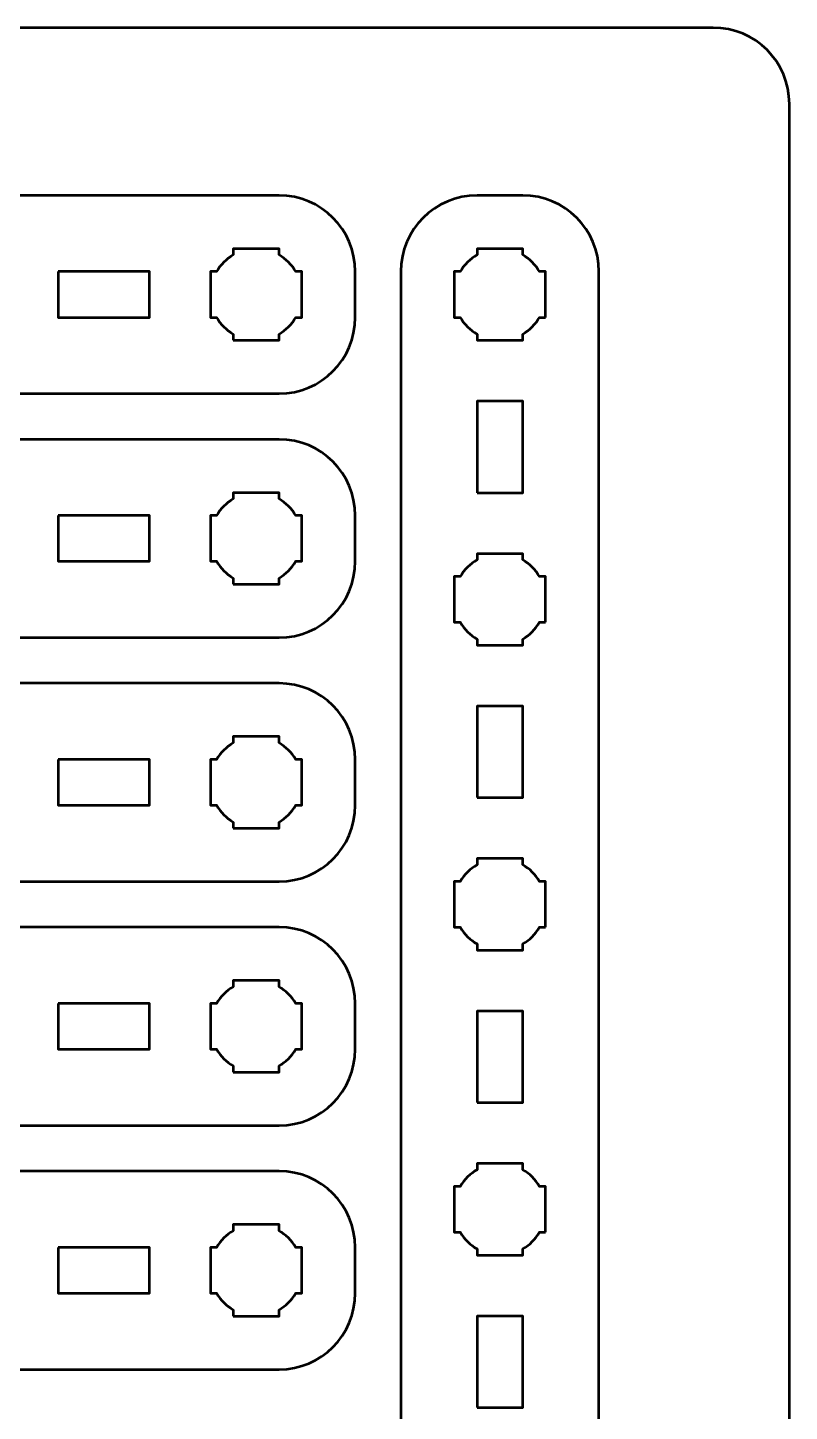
# Model space of a CAD drawing. Header units: centimetres. Extents: x -21 to 0, y -29.7 to 0.
# Drawn here: x -5 to 0, y -9.08 to 0 of the extents above; entities that cross this region are included whole.
import ezdxf

# ---------------------------------------------------------------- set-up
doc = ezdxf.new("R2010")
doc.units = ezdxf.units.CM
doc.header["$MEASUREMENT"] = 0
doc.layers.add('Layer 1', color=7, linetype='Continuous')

msp = doc.modelspace()

# ---------------------------------------------------------------- linework, layer by layer
at = {"layer": 'Layer 1', "color": 1, "lineweight": 53}
msp.add_open_spline([(-21.00003, -29.19995), (-21.00003, -29.19995), (-21.00003, -5.89992), (-21.00003, -5.89992), (-21.00003, -5.89992), (-21.00003, -5.81709), (-20.93286, -5.74992), (-20.85003, -5.74992), (-20.85003, -5.74992), (-20.7672, -5.74992), (-20.70003, -5.68275), (-20.70003, -5.59992), (-20.70003, -5.59992), (-20.70003, -5.51709), (-20.7672, -5.44992), (-20.85003, -5.44992), (-20.85003, -5.44992), (-20.93286, -5.44992), (-21.00003, -5.38275), (-21.00003, -5.29992), (-21.00003, -5.29992), (-21.00003, -5.21709), (-20.93286, -5.14992), (-20.85003, -5.14992), (-20.85003, -5.14992), (-20.7672, -5.14992), (-20.70003, -5.08275), (-20.70003, -4.99992), (-20.70003, -4.99992), (-20.70003, -4.91709), (-20.7672, -4.84992), (-20.85003, -4.84992), (-20.85003, -4.84992), (-20.93286, -4.84992), (-21.00003, -4.78275), (-21.00003, -4.69992), (-21.00003, -4.69992), (-21.00003, -4.61709), (-20.93286, -4.54992), (-20.85003, -4.54992), (-20.85003, -4.54992), (-20.7672, -4.54992), (-20.70003, -4.48275), (-20.70003, -4.39992), (-20.70003, -4.39992), (-20.70003, -4.31709), (-20.7672, -4.24992), (-20.85003, -4.24992), (-20.85003, -4.24992), (-20.93286, -4.24992), (-21.00003, -4.18275), (-21.00003, -4.09992), (-21.00003, -4.09992), (-21.00003, -4.01709), (-20.93286, -3.94992), (-20.85003, -3.94992), (-20.85003, -3.94992), (-20.7672, -3.94992), (-20.70003, -3.88275), (-20.70003, -3.79992), (-20.70003, -3.79992), (-20.70003, -3.71709), (-20.7672, -3.64992), (-20.85003, -3.64992), (-20.85003, -3.64992), (-20.93286, -3.64992), (-21.00003, -3.58275), (-21.00003, -3.49992), (-21.00003, -3.49992), (-21.00003, -3.41709), (-20.93286, -3.34992), (-20.85003, -3.34992), (-20.85003, -3.34992), (-20.7672, -3.34992), (-20.70003, -3.28275), (-20.70003, -3.19992), (-20.70003, -3.19992), (-20.70003, -3.11709), (-20.7672, -3.04992), (-20.85003, -3.04992), (-20.85003, -3.04992), (-20.93286, -3.04992), (-21.00003, -2.98275), (-21.00003, -2.89992), (-21.00003, -2.89992), (-21.00003, -2.81709), (-20.93286, -2.74992), (-20.85003, -2.74992), (-20.85003, -2.74992), (-20.7672, -2.74992), (-20.70003, -2.68275), (-20.70003, -2.59992), (-20.70003, -2.59992), (-20.70003, -2.51709), (-20.7672, -2.44992), (-20.85003, -2.44992), (-20.85003, -2.44992), (-20.93286, -2.44992), (-21.00003, -2.38275), (-21.00003, -2.29992), (-21.00003, -2.29992), (-21.00003, -2.21709), (-20.93286, -2.14992), (-20.85003, -2.14992), (-20.85003, -2.14992), (-20.7672, -2.14992), (-20.70003, -2.08275), (-20.70003, -1.99992), (-20.70003, -1.99992), (-20.70003, -1.91709), (-20.7672, -1.84992), (-20.85003, -1.84992), (-20.85003, -1.84992), (-20.93286, -1.84992), (-21.00003, -1.78275), (-21.00003, -1.69992), (-21.00003, -1.69992), (-21.00003, -1.61709), (-20.93286, -1.54992), (-20.85003, -1.54992), (-20.85003, -1.54992), (-20.7672, -1.54992), (-20.70003, -1.48275), (-20.70003, -1.39992), (-20.70003, -1.39992), (-20.70003, -1.31709), (-20.7672, -1.24992), (-20.85003, -1.24992), (-20.85003, -1.24992), (-20.93286, -1.24992), (-21.00003, -1.18275), (-21.00003, -1.09992), (-21.00003, -1.09992), (-21.00003, -1.09992), (-21.00003, -0.49992), (-21.00003, -0.49992), (-21.00003, -0.49992), (-21.00003, -0.22295), (-20.77694, 0.00004), (-20.49994, 0.00004), (-20.49994, 0.00004), (-20.49994, 0.00004), (-0.50008, 0.00004), (-0.50008, 0.00004), (-0.50008, 0.00004), (-0.22294, 0.00004), (0.00002, -0.22295), (0.00002, -0.49992), (0.00002, -0.49992), (0.00002, -0.49992), (0.00002, -29.19995), (0.00002, -29.19995), (0.00002, -29.19995), (0.00002, -29.47695), (-0.22294, -29.70004), (-0.50008, -29.70004), (-0.50008, -29.70004), (-0.50008, -29.70004), (-20.49994, -29.70004), (-20.49994, -29.70004), (-20.49994, -29.70004), (-20.77694, -29.70004), (-21.00003, -29.47695), (-21.00003, -29.19995)], degree=3, knots=[0, 0, 0, 0, 0.0243902, 0.0243902, 0.0243902, 0.0243902, 0.0487805, 0.0487805, 0.0487805, 0.0487805, 0.0731707, 0.0731707, 0.0731707, 0.0731707, 0.097561, 0.097561, 0.097561, 0.097561, 0.1219512, 0.1219512, 0.1219512, 0.1219512, 0.1463415, 0.1463415, 0.1463415, 0.1463415, 0.1707317, 0.1707317, 0.1707317, 0.1707317, 0.195122, 0.195122, 0.195122, 0.195122, 0.2195122, 0.2195122, 0.2195122, 0.2195122, 0.2439024, 0.2439024, 0.2439024, 0.2439024, 0.2682927, 0.2682927, 0.2682927, 0.2682927, 0.2926829, 0.2926829, 0.2926829, 0.2926829, 0.3170732, 0.3170732, 0.3170732, 0.3170732, 0.3414634, 0.3414634, 0.3414634, 0.3414634, 0.3658537, 0.3658537, 0.3658537, 0.3658537, 0.3902439, 0.3902439, 0.3902439, 0.3902439, 0.4146341, 0.4146341, 0.4146341, 0.4146341, 0.4390244, 0.4390244, 0.4390244, 0.4390244, 0.4634146, 0.4634146, 0.4634146, 0.4634146, 0.4878049, 0.4878049, 0.4878049, 0.4878049, 0.5121951, 0.5121951, 0.5121951, 0.5121951, 0.5365854, 0.5365854, 0.5365854, 0.5365854, 0.5609756, 0.5609756, 0.5609756, 0.5609756, 0.5853659, 0.5853659, 0.5853659, 0.5853659, 0.6097561, 0.6097561, 0.6097561, 0.6097561, 0.6341463, 0.6341463, 0.6341463, 0.6341463, 0.6585366, 0.6585366, 0.6585366, 0.6585366, 0.6829268, 0.6829268, 0.6829268, 0.6829268, 0.7073171, 0.7073171, 0.7073171, 0.7073171, 0.7317073, 0.7317073, 0.7317073, 0.7317073, 0.7560976, 0.7560976, 0.7560976, 0.7560976, 0.7804878, 0.7804878, 0.7804878, 0.7804878, 0.804878, 0.804878, 0.804878, 0.804878, 0.8292683, 0.8292683, 0.8292683, 0.8292683, 0.8536585, 0.8536585, 0.8536585, 0.8536585, 0.8780488, 0.8780488, 0.8780488, 0.8780488, 0.902439, 0.902439, 0.902439, 0.902439, 0.9268293, 0.9268293, 0.9268293, 0.9268293, 0.9512195, 0.9512195, 0.9512195, 0.9512195, 0.9756098, 0.9756098, 0.9756098, 0.9756098, 1, 1, 1, 1], dxfattribs=at)
at = {"layer": 'Layer 1', "color": 3, "lineweight": 53}
for points in [[(-19.64997, -1.09999), (-19.64997, -1.09999), (-3.35004, -1.09999), (-3.35004, -1.09999), (-3.35004, -1.09999), (-3.07304, -1.09999), (-2.84994, -1.32308), (-2.84994, -1.60008), (-2.84994, -1.60008), (-2.84994, -1.60008), (-2.84994, -1.90009), (-2.84994, -1.90009), (-2.84994, -1.90009), (-2.84994, -2.17705), (-3.07304, -2.40001), (-3.35004, -2.40001), (-3.35004, -2.40001), (-3.35004, -2.40001), (-19.64997, -2.40001), (-19.64997, -2.40001), (-19.64997, -2.40001), (-19.92697, -2.40001), (-20.15006, -2.17705), (-20.15006, -1.90009), (-20.15006, -1.90009), (-20.15006, -1.90009), (-20.15006, -1.60008), (-20.15006, -1.60008), (-20.15006, -1.60008), (-20.15006, -1.32308), (-19.92697, -1.09999), (-19.64997, -1.09999)], [(-2.55001, -17.89997), (-2.55001, -17.89997), (-2.55001, -1.60004), (-2.55001, -1.60004), (-2.55001, -1.60004), (-2.55001, -1.32304), (-2.32692, -1.09994), (-2.04992, -1.09994), (-2.04992, -1.09994), (-2.04992, -1.09994), (-1.74991, -1.09994), (-1.74991, -1.09994), (-1.74991, -1.09994), (-1.47295, -1.09994), (-1.24999, -1.32304), (-1.24999, -1.60004), (-1.24999, -1.60004), (-1.24999, -1.60004), (-1.24999, -17.89997), (-1.24999, -17.89997), (-1.24999, -17.89997), (-1.24999, -18.17697), (-1.47295, -18.40006), (-1.74991, -18.40006), (-1.74991, -18.40006), (-1.74991, -18.40006), (-2.04992, -18.40006), (-2.04992, -18.40006), (-2.04992, -18.40006), (-2.32692, -18.40006), (-2.55001, -18.17697), (-2.55001, -17.89997)], [(-19.64997, -2.69999), (-19.64997, -2.69999), (-3.35004, -2.69999), (-3.35004, -2.69999), (-3.35004, -2.69999), (-3.07304, -2.69999), (-2.84994, -2.92308), (-2.84994, -3.20008), (-2.84994, -3.20008), (-2.84994, -3.20008), (-2.84994, -3.50009), (-2.84994, -3.50009), (-2.84994, -3.50009), (-2.84994, -3.77705), (-3.07304, -4.00001), (-3.35004, -4.00001), (-3.35004, -4.00001), (-3.35004, -4.00001), (-19.64997, -4.00001), (-19.64997, -4.00001), (-19.64997, -4.00001), (-19.92697, -4.00001), (-20.15006, -3.77705), (-20.15006, -3.50009), (-20.15006, -3.50009), (-20.15006, -3.50009), (-20.15006, -3.20008), (-20.15006, -3.20008), (-20.15006, -3.20008), (-20.15006, -2.92308), (-19.92697, -2.69999), (-19.64997, -2.69999)], [(-19.64997, -4.29999), (-19.64997, -4.29999), (-3.35004, -4.29999), (-3.35004, -4.29999), (-3.35004, -4.29999), (-3.07304, -4.29999), (-2.84994, -4.52308), (-2.84994, -4.80008), (-2.84994, -4.80008), (-2.84994, -4.80008), (-2.84994, -5.10009), (-2.84994, -5.10009), (-2.84994, -5.10009), (-2.84994, -5.37705), (-3.07304, -5.60001), (-3.35004, -5.60001), (-3.35004, -5.60001), (-3.35004, -5.60001), (-19.64997, -5.60001), (-19.64997, -5.60001), (-19.64997, -5.60001), (-19.92697, -5.60001), (-20.15006, -5.37705), (-20.15006, -5.10009), (-20.15006, -5.10009), (-20.15006, -5.10009), (-20.15006, -4.80008), (-20.15006, -4.80008), (-20.15006, -4.80008), (-20.15006, -4.52308), (-19.92697, -4.29999), (-19.64997, -4.29999)], [(-19.64997, -5.89999), (-19.64997, -5.89999), (-3.35004, -5.89999), (-3.35004, -5.89999), (-3.35004, -5.89999), (-3.07304, -5.89999), (-2.84994, -6.12308), (-2.84994, -6.40008), (-2.84994, -6.40008), (-2.84994, -6.40008), (-2.84994, -6.70009), (-2.84994, -6.70009), (-2.84994, -6.70009), (-2.84994, -6.97705), (-3.07304, -7.20001), (-3.35004, -7.20001), (-3.35004, -7.20001), (-3.35004, -7.20001), (-19.64997, -7.20001), (-19.64997, -7.20001), (-19.64997, -7.20001), (-19.92697, -7.20001), (-20.15006, -6.97705), (-20.15006, -6.70009), (-20.15006, -6.70009), (-20.15006, -6.70009), (-20.15006, -6.40008), (-20.15006, -6.40008), (-20.15006, -6.40008), (-20.15006, -6.12308), (-19.92697, -5.89999), (-19.64997, -5.89999)], [(-19.64997, -7.49999), (-19.64997, -7.49999), (-3.35004, -7.49999), (-3.35004, -7.49999), (-3.35004, -7.49999), (-3.07304, -7.49999), (-2.84994, -7.72308), (-2.84994, -8.00008), (-2.84994, -8.00008), (-2.84994, -8.00008), (-2.84994, -8.30009), (-2.84994, -8.30009), (-2.84994, -8.30009), (-2.84994, -8.57705), (-3.07304, -8.80001), (-3.35004, -8.80001), (-3.35004, -8.80001), (-3.35004, -8.80001), (-19.64997, -8.80001), (-19.64997, -8.80001), (-19.64997, -8.80001), (-19.92697, -8.80001), (-20.15006, -8.57705), (-20.15006, -8.30009), (-20.15006, -8.30009), (-20.15006, -8.30009), (-20.15006, -8.00008), (-20.15006, -8.00008), (-20.15006, -8.00008), (-20.15006, -7.72308), (-19.92697, -7.49999), (-19.64997, -7.49999)]]:
    msp.add_open_spline(points, degree=3, knots=[0, 0, 0, 0, 0.125, 0.125, 0.125, 0.125, 0.25, 0.25, 0.25, 0.25, 0.375, 0.375, 0.375, 0.375, 0.5, 0.5, 0.5, 0.5, 0.625, 0.625, 0.625, 0.625, 0.75, 0.75, 0.75, 0.75, 0.875, 0.875, 0.875, 0.875, 1, 1, 1, 1], dxfattribs=at)
at = {"layer": 'Layer 1', "lineweight": 53}
for points, knots in [([(-3.64998, -2.05002), (-3.64998, -2.05002), (-3.64998, -2.00991), (-3.64998, -2.00991), (-3.64998, -2.00991), (-3.69559, -1.98359), (-3.73351, -1.94556), (-3.75997, -1.90009), (-3.75997, -1.90009), (-3.75997, -1.90009), (-3.80005, -1.90009), (-3.80005, -1.90009), (-3.80005, -1.90009), (-3.80005, -1.90009), (-3.80005, -1.75001), (-3.80005, -1.75001), (-3.80005, -1.75001), (-3.80005, -1.75001), (-3.80005, -1.60008), (-3.80005, -1.60008), (-3.80005, -1.60008), (-3.80005, -1.60008), (-3.75997, -1.60008), (-3.75997, -1.60008), (-3.75997, -1.60008), (-3.73351, -1.55447), (-3.69559, -1.51655), (-3.64998, -1.49023), (-3.64998, -1.49023), (-3.64998, -1.49023), (-3.64998, -1.45001), (-3.64998, -1.45001), (-3.64998, -1.45001), (-3.64998, -1.45001), (-3.50005, -1.45001), (-3.50005, -1.45001), (-3.50005, -1.45001), (-3.50005, -1.45001), (-3.34997, -1.45001), (-3.34997, -1.45001), (-3.34997, -1.45001), (-3.34997, -1.45001), (-3.34997, -1.49023), (-3.34997, -1.49023), (-3.34997, -1.49023), (-3.3045, -1.51655), (-3.26661, -1.55447), (-3.24015, -1.60008), (-3.24015, -1.60008), (-3.24015, -1.60008), (-3.20004, -1.60008), (-3.20004, -1.60008), (-3.20004, -1.60008), (-3.20004, -1.60008), (-3.20004, -1.75001), (-3.20004, -1.75001), (-3.20004, -1.75001), (-3.20004, -1.75001), (-3.20004, -1.90009), (-3.20004, -1.90009), (-3.20004, -1.90009), (-3.20004, -1.90009), (-3.24015, -1.90009), (-3.24015, -1.90009), (-3.24015, -1.90009), (-3.26661, -1.94556), (-3.3045, -1.98359), (-3.34997, -2.00991), (-3.34997, -2.00991), (-3.34997, -2.00991), (-3.34997, -2.05002), (-3.34997, -2.05002), (-3.34997, -2.05002), (-3.34997, -2.05002), (-3.50005, -2.05002), (-3.50005, -2.05002), (-3.50005, -2.05002), (-3.50005, -2.05002), (-3.64998, -2.05002), (-3.64998, -2.05002)], [0, 0, 0, 0, 0.05, 0.05, 0.05, 0.05, 0.1, 0.1, 0.1, 0.1, 0.15, 0.15, 0.15, 0.15, 0.2, 0.2, 0.2, 0.2, 0.25, 0.25, 0.25, 0.25, 0.3, 0.3, 0.3, 0.3, 0.35, 0.35, 0.35, 0.35, 0.4, 0.4, 0.4, 0.4, 0.45, 0.45, 0.45, 0.45, 0.5, 0.5, 0.5, 0.5, 0.55, 0.55, 0.55, 0.55, 0.6, 0.6, 0.6, 0.6, 0.65, 0.65, 0.65, 0.65, 0.7, 0.7, 0.7, 0.7, 0.75, 0.75, 0.75, 0.75, 0.8, 0.8, 0.8, 0.8, 0.85, 0.85, 0.85, 0.85, 0.9, 0.9, 0.9, 0.9, 0.95, 0.95, 0.95, 0.95, 1, 1, 1, 1]), ([(-1.59998, -1.89998), (-1.59998, -1.89998), (-1.64009, -1.89998), (-1.64009, -1.89998), (-1.64009, -1.89998), (-1.66641, -1.94559), (-1.70444, -1.98351), (-1.74991, -2.00997), (-1.74991, -2.00997), (-1.74991, -2.00997), (-1.74991, -2.05005), (-1.74991, -2.05005), (-1.74991, -2.05005), (-1.74991, -2.05005), (-1.89999, -2.05005), (-1.89999, -2.05005), (-1.89999, -2.05005), (-1.89999, -2.05005), (-2.04992, -2.05005), (-2.04992, -2.05005), (-2.04992, -2.05005), (-2.04992, -2.05005), (-2.04992, -2.00997), (-2.04992, -2.00997), (-2.04992, -2.00997), (-2.09553, -1.98351), (-2.13345, -1.94559), (-2.15977, -1.89998), (-2.15977, -1.89998), (-2.15977, -1.89998), (-2.19999, -1.89998), (-2.19999, -1.89998), (-2.19999, -1.89998), (-2.19999, -1.89998), (-2.19999, -1.75005), (-2.19999, -1.75005), (-2.19999, -1.75005), (-2.19999, -1.75005), (-2.19999, -1.59997), (-2.19999, -1.59997), (-2.19999, -1.59997), (-2.19999, -1.59997), (-2.15977, -1.59997), (-2.15977, -1.59997), (-2.15977, -1.59997), (-2.13345, -1.5545), (-2.09553, -1.51661), (-2.04992, -1.49015), (-2.04992, -1.49015), (-2.04992, -1.49015), (-2.04992, -1.45004), (-2.04992, -1.45004), (-2.04992, -1.45004), (-2.04992, -1.45004), (-1.89999, -1.45004), (-1.89999, -1.45004), (-1.89999, -1.45004), (-1.89999, -1.45004), (-1.74991, -1.45004), (-1.74991, -1.45004), (-1.74991, -1.45004), (-1.74991, -1.45004), (-1.74991, -1.49015), (-1.74991, -1.49015), (-1.74991, -1.49015), (-1.70444, -1.51661), (-1.66641, -1.5545), (-1.64009, -1.59997), (-1.64009, -1.59997), (-1.64009, -1.59997), (-1.59998, -1.59997), (-1.59998, -1.59997), (-1.59998, -1.59997), (-1.59998, -1.59997), (-1.59998, -1.75005), (-1.59998, -1.75005), (-1.59998, -1.75005), (-1.59998, -1.75005), (-1.59998, -1.89998), (-1.59998, -1.89998)], [0, 0, 0, 0, 0.05, 0.05, 0.05, 0.05, 0.1, 0.1, 0.1, 0.1, 0.15, 0.15, 0.15, 0.15, 0.2, 0.2, 0.2, 0.2, 0.25, 0.25, 0.25, 0.25, 0.3, 0.3, 0.3, 0.3, 0.35, 0.35, 0.35, 0.35, 0.4, 0.4, 0.4, 0.4, 0.45, 0.45, 0.45, 0.45, 0.5, 0.5, 0.5, 0.5, 0.55, 0.55, 0.55, 0.55, 0.6, 0.6, 0.6, 0.6, 0.65, 0.65, 0.65, 0.65, 0.7, 0.7, 0.7, 0.7, 0.75, 0.75, 0.75, 0.75, 0.8, 0.8, 0.8, 0.8, 0.85, 0.85, 0.85, 0.85, 0.9, 0.9, 0.9, 0.9, 0.95, 0.95, 0.95, 0.95, 1, 1, 1, 1]), ([(-4.79996, -1.60008), (-4.79996, -1.60008), (-4.19996, -1.60008), (-4.19996, -1.60008), (-4.19996, -1.60008), (-4.19996, -1.60008), (-4.19996, -1.90009), (-4.19996, -1.90009), (-4.19996, -1.90009), (-4.19996, -1.90009), (-4.79996, -1.90009), (-4.79996, -1.90009), (-4.79996, -1.90009), (-4.79996, -1.90009), (-4.79996, -1.60008), (-4.79996, -1.60008)], [0, 0, 0, 0, 0.25, 0.25, 0.25, 0.25, 0.5, 0.5, 0.5, 0.5, 0.75, 0.75, 0.75, 0.75, 1, 1, 1, 1]), ([(-2.04992, -3.04996), (-2.04992, -3.04996), (-2.04992, -2.44996), (-2.04992, -2.44996), (-2.04992, -2.44996), (-2.04992, -2.44996), (-1.74991, -2.44996), (-1.74991, -2.44996), (-1.74991, -2.44996), (-1.74991, -2.44996), (-1.74991, -3.04996), (-1.74991, -3.04996), (-1.74991, -3.04996), (-1.74991, -3.04996), (-2.04992, -3.04996), (-2.04992, -3.04996)], [0, 0, 0, 0, 0.25, 0.25, 0.25, 0.25, 0.5, 0.5, 0.5, 0.5, 0.75, 0.75, 0.75, 0.75, 1, 1, 1, 1]), ([(-3.64998, -3.65002), (-3.64998, -3.65002), (-3.64998, -3.60991), (-3.64998, -3.60991), (-3.64998, -3.60991), (-3.69559, -3.58359), (-3.73351, -3.54556), (-3.75997, -3.50009), (-3.75997, -3.50009), (-3.75997, -3.50009), (-3.80005, -3.50009), (-3.80005, -3.50009), (-3.80005, -3.50009), (-3.80005, -3.50009), (-3.80005, -3.35001), (-3.80005, -3.35001), (-3.80005, -3.35001), (-3.80005, -3.35001), (-3.80005, -3.20008), (-3.80005, -3.20008), (-3.80005, -3.20008), (-3.80005, -3.20008), (-3.75997, -3.20008), (-3.75997, -3.20008), (-3.75997, -3.20008), (-3.73351, -3.15447), (-3.69559, -3.11655), (-3.64998, -3.09023), (-3.64998, -3.09023), (-3.64998, -3.09023), (-3.64998, -3.05001), (-3.64998, -3.05001), (-3.64998, -3.05001), (-3.64998, -3.05001), (-3.50005, -3.05001), (-3.50005, -3.05001), (-3.50005, -3.05001), (-3.50005, -3.05001), (-3.34997, -3.05001), (-3.34997, -3.05001), (-3.34997, -3.05001), (-3.34997, -3.05001), (-3.34997, -3.09023), (-3.34997, -3.09023), (-3.34997, -3.09023), (-3.3045, -3.11655), (-3.26661, -3.15447), (-3.24015, -3.20008), (-3.24015, -3.20008), (-3.24015, -3.20008), (-3.20004, -3.20008), (-3.20004, -3.20008), (-3.20004, -3.20008), (-3.20004, -3.20008), (-3.20004, -3.35001), (-3.20004, -3.35001), (-3.20004, -3.35001), (-3.20004, -3.35001), (-3.20004, -3.50009), (-3.20004, -3.50009), (-3.20004, -3.50009), (-3.20004, -3.50009), (-3.24015, -3.50009), (-3.24015, -3.50009), (-3.24015, -3.50009), (-3.26661, -3.54556), (-3.3045, -3.58359), (-3.34997, -3.60991), (-3.34997, -3.60991), (-3.34997, -3.60991), (-3.34997, -3.65002), (-3.34997, -3.65002), (-3.34997, -3.65002), (-3.34997, -3.65002), (-3.50005, -3.65002), (-3.50005, -3.65002), (-3.50005, -3.65002), (-3.50005, -3.65002), (-3.64998, -3.65002), (-3.64998, -3.65002)], [0, 0, 0, 0, 0.05, 0.05, 0.05, 0.05, 0.1, 0.1, 0.1, 0.1, 0.15, 0.15, 0.15, 0.15, 0.2, 0.2, 0.2, 0.2, 0.25, 0.25, 0.25, 0.25, 0.3, 0.3, 0.3, 0.3, 0.35, 0.35, 0.35, 0.35, 0.4, 0.4, 0.4, 0.4, 0.45, 0.45, 0.45, 0.45, 0.5, 0.5, 0.5, 0.5, 0.55, 0.55, 0.55, 0.55, 0.6, 0.6, 0.6, 0.6, 0.65, 0.65, 0.65, 0.65, 0.7, 0.7, 0.7, 0.7, 0.75, 0.75, 0.75, 0.75, 0.8, 0.8, 0.8, 0.8, 0.85, 0.85, 0.85, 0.85, 0.9, 0.9, 0.9, 0.9, 0.95, 0.95, 0.95, 0.95, 1, 1, 1, 1]), ([(-4.79996, -3.20008), (-4.79996, -3.20008), (-4.19996, -3.20008), (-4.19996, -3.20008), (-4.19996, -3.20008), (-4.19996, -3.20008), (-4.19996, -3.50009), (-4.19996, -3.50009), (-4.19996, -3.50009), (-4.19996, -3.50009), (-4.79996, -3.50009), (-4.79996, -3.50009), (-4.79996, -3.50009), (-4.79996, -3.50009), (-4.79996, -3.20008), (-4.79996, -3.20008)], [0, 0, 0, 0, 0.25, 0.25, 0.25, 0.25, 0.5, 0.5, 0.5, 0.5, 0.75, 0.75, 0.75, 0.75, 1, 1, 1, 1]), ([(-1.59998, -3.90009), (-1.59998, -3.90009), (-1.64009, -3.90009), (-1.64009, -3.90009), (-1.64009, -3.90009), (-1.66641, -3.94556), (-1.70444, -3.98359), (-1.74991, -4.0099), (-1.74991, -4.0099), (-1.74991, -4.0099), (-1.74991, -4.05002), (-1.74991, -4.05002), (-1.74991, -4.05002), (-1.74991, -4.05002), (-1.89999, -4.05002), (-1.89999, -4.05002), (-1.89999, -4.05002), (-1.89999, -4.05002), (-2.04992, -4.05002), (-2.04992, -4.05002), (-2.04992, -4.05002), (-2.04992, -4.05002), (-2.04992, -4.0099), (-2.04992, -4.0099), (-2.04992, -4.0099), (-2.09553, -3.98359), (-2.13345, -3.94556), (-2.15977, -3.90009), (-2.15977, -3.90009), (-2.15977, -3.90009), (-2.19999, -3.90009), (-2.19999, -3.90009), (-2.19999, -3.90009), (-2.19999, -3.90009), (-2.19999, -3.75001), (-2.19999, -3.75001), (-2.19999, -3.75001), (-2.19999, -3.75001), (-2.19999, -3.60008), (-2.19999, -3.60008), (-2.19999, -3.60008), (-2.19999, -3.60008), (-2.15977, -3.60008), (-2.15977, -3.60008), (-2.15977, -3.60008), (-2.13345, -3.55447), (-2.09553, -3.51658), (-2.04992, -3.49023), (-2.04992, -3.49023), (-2.04992, -3.49023), (-2.04992, -3.45001), (-2.04992, -3.45001), (-2.04992, -3.45001), (-2.04992, -3.45001), (-1.89999, -3.45001), (-1.89999, -3.45001), (-1.89999, -3.45001), (-1.89999, -3.45001), (-1.74991, -3.45001), (-1.74991, -3.45001), (-1.74991, -3.45001), (-1.74991, -3.45001), (-1.74991, -3.49023), (-1.74991, -3.49023), (-1.74991, -3.49023), (-1.70444, -3.51658), (-1.66641, -3.55447), (-1.64009, -3.60008), (-1.64009, -3.60008), (-1.64009, -3.60008), (-1.59998, -3.60008), (-1.59998, -3.60008), (-1.59998, -3.60008), (-1.59998, -3.60008), (-1.59998, -3.75001), (-1.59998, -3.75001), (-1.59998, -3.75001), (-1.59998, -3.75001), (-1.59998, -3.90009), (-1.59998, -3.90009)], [0, 0, 0, 0, 0.05, 0.05, 0.05, 0.05, 0.1, 0.1, 0.1, 0.1, 0.15, 0.15, 0.15, 0.15, 0.2, 0.2, 0.2, 0.2, 0.25, 0.25, 0.25, 0.25, 0.3, 0.3, 0.3, 0.3, 0.35, 0.35, 0.35, 0.35, 0.4, 0.4, 0.4, 0.4, 0.45, 0.45, 0.45, 0.45, 0.5, 0.5, 0.5, 0.5, 0.55, 0.55, 0.55, 0.55, 0.6, 0.6, 0.6, 0.6, 0.65, 0.65, 0.65, 0.65, 0.7, 0.7, 0.7, 0.7, 0.75, 0.75, 0.75, 0.75, 0.8, 0.8, 0.8, 0.8, 0.85, 0.85, 0.85, 0.85, 0.9, 0.9, 0.9, 0.9, 0.95, 0.95, 0.95, 0.95, 1, 1, 1, 1]), ([(-2.04992, -5.05004), (-2.04992, -5.05004), (-2.04992, -4.45003), (-2.04992, -4.45003), (-2.04992, -4.45003), (-2.04992, -4.45003), (-1.74991, -4.45003), (-1.74991, -4.45003), (-1.74991, -4.45003), (-1.74991, -4.45003), (-1.74991, -5.05004), (-1.74991, -5.05004), (-1.74991, -5.05004), (-1.74991, -5.05004), (-2.04992, -5.05004), (-2.04992, -5.05004)], [0, 0, 0, 0, 0.25, 0.25, 0.25, 0.25, 0.5, 0.5, 0.5, 0.5, 0.75, 0.75, 0.75, 0.75, 1, 1, 1, 1]), ([(-3.64998, -5.25002), (-3.64998, -5.25002), (-3.64998, -5.20991), (-3.64998, -5.20991), (-3.64998, -5.20991), (-3.69559, -5.18359), (-3.73351, -5.14556), (-3.75997, -5.10009), (-3.75997, -5.10009), (-3.75997, -5.10009), (-3.80005, -5.10009), (-3.80005, -5.10009), (-3.80005, -5.10009), (-3.80005, -5.10009), (-3.80005, -4.95001), (-3.80005, -4.95001), (-3.80005, -4.95001), (-3.80005, -4.95001), (-3.80005, -4.80008), (-3.80005, -4.80008), (-3.80005, -4.80008), (-3.80005, -4.80008), (-3.75997, -4.80008), (-3.75997, -4.80008), (-3.75997, -4.80008), (-3.73351, -4.75447), (-3.69559, -4.71655), (-3.64998, -4.69023), (-3.64998, -4.69023), (-3.64998, -4.69023), (-3.64998, -4.65001), (-3.64998, -4.65001), (-3.64998, -4.65001), (-3.64998, -4.65001), (-3.50005, -4.65001), (-3.50005, -4.65001), (-3.50005, -4.65001), (-3.50005, -4.65001), (-3.34997, -4.65001), (-3.34997, -4.65001), (-3.34997, -4.65001), (-3.34997, -4.65001), (-3.34997, -4.69023), (-3.34997, -4.69023), (-3.34997, -4.69023), (-3.3045, -4.71655), (-3.26661, -4.75447), (-3.24015, -4.80008), (-3.24015, -4.80008), (-3.24015, -4.80008), (-3.20004, -4.80008), (-3.20004, -4.80008), (-3.20004, -4.80008), (-3.20004, -4.80008), (-3.20004, -4.95001), (-3.20004, -4.95001), (-3.20004, -4.95001), (-3.20004, -4.95001), (-3.20004, -5.10009), (-3.20004, -5.10009), (-3.20004, -5.10009), (-3.20004, -5.10009), (-3.24015, -5.10009), (-3.24015, -5.10009), (-3.24015, -5.10009), (-3.26661, -5.14556), (-3.3045, -5.18359), (-3.34997, -5.20991), (-3.34997, -5.20991), (-3.34997, -5.20991), (-3.34997, -5.25002), (-3.34997, -5.25002), (-3.34997, -5.25002), (-3.34997, -5.25002), (-3.50005, -5.25002), (-3.50005, -5.25002), (-3.50005, -5.25002), (-3.50005, -5.25002), (-3.64998, -5.25002), (-3.64998, -5.25002)], [0, 0, 0, 0, 0.05, 0.05, 0.05, 0.05, 0.1, 0.1, 0.1, 0.1, 0.15, 0.15, 0.15, 0.15, 0.2, 0.2, 0.2, 0.2, 0.25, 0.25, 0.25, 0.25, 0.3, 0.3, 0.3, 0.3, 0.35, 0.35, 0.35, 0.35, 0.4, 0.4, 0.4, 0.4, 0.45, 0.45, 0.45, 0.45, 0.5, 0.5, 0.5, 0.5, 0.55, 0.55, 0.55, 0.55, 0.6, 0.6, 0.6, 0.6, 0.65, 0.65, 0.65, 0.65, 0.7, 0.7, 0.7, 0.7, 0.75, 0.75, 0.75, 0.75, 0.8, 0.8, 0.8, 0.8, 0.85, 0.85, 0.85, 0.85, 0.9, 0.9, 0.9, 0.9, 0.95, 0.95, 0.95, 0.95, 1, 1, 1, 1]), ([(-4.79996, -4.80008), (-4.79996, -4.80008), (-4.19996, -4.80008), (-4.19996, -4.80008), (-4.19996, -4.80008), (-4.19996, -4.80008), (-4.19996, -5.10009), (-4.19996, -5.10009), (-4.19996, -5.10009), (-4.19996, -5.10009), (-4.79996, -5.10009), (-4.79996, -5.10009), (-4.79996, -5.10009), (-4.79996, -5.10009), (-4.79996, -4.80008), (-4.79996, -4.80008)], [0, 0, 0, 0, 0.25, 0.25, 0.25, 0.25, 0.5, 0.5, 0.5, 0.5, 0.75, 0.75, 0.75, 0.75, 1, 1, 1, 1]), ([(-1.59998, -5.90002), (-1.59998, -5.90002), (-1.64009, -5.90002), (-1.64009, -5.90002), (-1.64009, -5.90002), (-1.66641, -5.94563), (-1.70444, -5.98352), (-1.74991, -6.00984), (-1.74991, -6.00984), (-1.74991, -6.00984), (-1.74991, -6.05009), (-1.74991, -6.05009), (-1.74991, -6.05009), (-1.74991, -6.05009), (-1.89999, -6.05009), (-1.89999, -6.05009), (-1.89999, -6.05009), (-1.89999, -6.05009), (-2.04992, -6.05009), (-2.04992, -6.05009), (-2.04992, -6.05009), (-2.04992, -6.05009), (-2.04992, -6.00984), (-2.04992, -6.00984), (-2.04992, -6.00984), (-2.09553, -5.98352), (-2.13345, -5.94563), (-2.15977, -5.90002), (-2.15977, -5.90002), (-2.15977, -5.90002), (-2.19999, -5.90002), (-2.19999, -5.90002), (-2.19999, -5.90002), (-2.19999, -5.90002), (-2.19999, -5.75009), (-2.19999, -5.75009), (-2.19999, -5.75009), (-2.19999, -5.75009), (-2.19999, -5.60002), (-2.19999, -5.60002), (-2.19999, -5.60002), (-2.19999, -5.60002), (-2.15977, -5.60002), (-2.15977, -5.60002), (-2.15977, -5.60002), (-2.13345, -5.55454), (-2.09553, -5.51651), (-2.04992, -5.4902), (-2.04992, -5.4902), (-2.04992, -5.4902), (-2.04992, -5.45008), (-2.04992, -5.45008), (-2.04992, -5.45008), (-2.04992, -5.45008), (-1.89999, -5.45008), (-1.89999, -5.45008), (-1.89999, -5.45008), (-1.89999, -5.45008), (-1.74991, -5.45008), (-1.74991, -5.45008), (-1.74991, -5.45008), (-1.74991, -5.45008), (-1.74991, -5.4902), (-1.74991, -5.4902), (-1.74991, -5.4902), (-1.70444, -5.51651), (-1.66641, -5.55454), (-1.64009, -5.60002), (-1.64009, -5.60002), (-1.64009, -5.60002), (-1.59998, -5.60002), (-1.59998, -5.60002), (-1.59998, -5.60002), (-1.59998, -5.60002), (-1.59998, -5.75009), (-1.59998, -5.75009), (-1.59998, -5.75009), (-1.59998, -5.75009), (-1.59998, -5.90002), (-1.59998, -5.90002)], [0, 0, 0, 0, 0.05, 0.05, 0.05, 0.05, 0.1, 0.1, 0.1, 0.1, 0.15, 0.15, 0.15, 0.15, 0.2, 0.2, 0.2, 0.2, 0.25, 0.25, 0.25, 0.25, 0.3, 0.3, 0.3, 0.3, 0.35, 0.35, 0.35, 0.35, 0.4, 0.4, 0.4, 0.4, 0.45, 0.45, 0.45, 0.45, 0.5, 0.5, 0.5, 0.5, 0.55, 0.55, 0.55, 0.55, 0.6, 0.6, 0.6, 0.6, 0.65, 0.65, 0.65, 0.65, 0.7, 0.7, 0.7, 0.7, 0.75, 0.75, 0.75, 0.75, 0.8, 0.8, 0.8, 0.8, 0.85, 0.85, 0.85, 0.85, 0.9, 0.9, 0.9, 0.9, 0.95, 0.95, 0.95, 0.95, 1, 1, 1, 1]), ([(-3.64998, -6.85002), (-3.64998, -6.85002), (-3.64998, -6.80991), (-3.64998, -6.80991), (-3.64998, -6.80991), (-3.69559, -6.78359), (-3.73351, -6.74556), (-3.75997, -6.70009), (-3.75997, -6.70009), (-3.75997, -6.70009), (-3.80005, -6.70009), (-3.80005, -6.70009), (-3.80005, -6.70009), (-3.80005, -6.70009), (-3.80005, -6.55001), (-3.80005, -6.55001), (-3.80005, -6.55001), (-3.80005, -6.55001), (-3.80005, -6.40008), (-3.80005, -6.40008), (-3.80005, -6.40008), (-3.80005, -6.40008), (-3.75997, -6.40008), (-3.75997, -6.40008), (-3.75997, -6.40008), (-3.73351, -6.35447), (-3.69559, -6.31655), (-3.64998, -6.29023), (-3.64998, -6.29023), (-3.64998, -6.29023), (-3.64998, -6.25001), (-3.64998, -6.25001), (-3.64998, -6.25001), (-3.64998, -6.25001), (-3.50005, -6.25001), (-3.50005, -6.25001), (-3.50005, -6.25001), (-3.50005, -6.25001), (-3.34997, -6.25001), (-3.34997, -6.25001), (-3.34997, -6.25001), (-3.34997, -6.25001), (-3.34997, -6.29023), (-3.34997, -6.29023), (-3.34997, -6.29023), (-3.3045, -6.31655), (-3.26661, -6.35447), (-3.24015, -6.40008), (-3.24015, -6.40008), (-3.24015, -6.40008), (-3.20004, -6.40008), (-3.20004, -6.40008), (-3.20004, -6.40008), (-3.20004, -6.40008), (-3.20004, -6.55001), (-3.20004, -6.55001), (-3.20004, -6.55001), (-3.20004, -6.55001), (-3.20004, -6.70009), (-3.20004, -6.70009), (-3.20004, -6.70009), (-3.20004, -6.70009), (-3.24015, -6.70009), (-3.24015, -6.70009), (-3.24015, -6.70009), (-3.26661, -6.74556), (-3.3045, -6.78359), (-3.34997, -6.80991), (-3.34997, -6.80991), (-3.34997, -6.80991), (-3.34997, -6.85002), (-3.34997, -6.85002), (-3.34997, -6.85002), (-3.34997, -6.85002), (-3.50005, -6.85002), (-3.50005, -6.85002), (-3.50005, -6.85002), (-3.50005, -6.85002), (-3.64998, -6.85002), (-3.64998, -6.85002)], [0, 0, 0, 0, 0.05, 0.05, 0.05, 0.05, 0.1, 0.1, 0.1, 0.1, 0.15, 0.15, 0.15, 0.15, 0.2, 0.2, 0.2, 0.2, 0.25, 0.25, 0.25, 0.25, 0.3, 0.3, 0.3, 0.3, 0.35, 0.35, 0.35, 0.35, 0.4, 0.4, 0.4, 0.4, 0.45, 0.45, 0.45, 0.45, 0.5, 0.5, 0.5, 0.5, 0.55, 0.55, 0.55, 0.55, 0.6, 0.6, 0.6, 0.6, 0.65, 0.65, 0.65, 0.65, 0.7, 0.7, 0.7, 0.7, 0.75, 0.75, 0.75, 0.75, 0.8, 0.8, 0.8, 0.8, 0.85, 0.85, 0.85, 0.85, 0.9, 0.9, 0.9, 0.9, 0.95, 0.95, 0.95, 0.95, 1, 1, 1, 1]), ([(-4.79996, -6.40008), (-4.79996, -6.40008), (-4.19996, -6.40008), (-4.19996, -6.40008), (-4.19996, -6.40008), (-4.19996, -6.40008), (-4.19996, -6.70009), (-4.19996, -6.70009), (-4.19996, -6.70009), (-4.19996, -6.70009), (-4.79996, -6.70009), (-4.79996, -6.70009), (-4.79996, -6.70009), (-4.79996, -6.70009), (-4.79996, -6.40008), (-4.79996, -6.40008)], [0, 0, 0, 0, 0.25, 0.25, 0.25, 0.25, 0.5, 0.5, 0.5, 0.5, 0.75, 0.75, 0.75, 0.75, 1, 1, 1, 1]), ([(-2.04992, -7.05), (-2.04992, -7.05), (-2.04992, -6.45), (-2.04992, -6.45), (-2.04992, -6.45), (-2.04992, -6.45), (-1.74991, -6.45), (-1.74991, -6.45), (-1.74991, -6.45), (-1.74991, -6.45), (-1.74991, -7.05), (-1.74991, -7.05), (-1.74991, -7.05), (-1.74991, -7.05), (-2.04992, -7.05), (-2.04992, -7.05)], [0, 0, 0, 0, 0.25, 0.25, 0.25, 0.25, 0.5, 0.5, 0.5, 0.5, 0.75, 0.75, 0.75, 0.75, 1, 1, 1, 1]), ([(-1.59998, -7.90009), (-1.59998, -7.90009), (-1.64009, -7.90009), (-1.64009, -7.90009), (-1.64009, -7.90009), (-1.66641, -7.94556), (-1.70444, -7.98349), (-1.74991, -8.00995), (-1.74991, -8.00995), (-1.74991, -8.00995), (-1.74991, -8.05002), (-1.74991, -8.05002), (-1.74991, -8.05002), (-1.74991, -8.05002), (-1.89999, -8.05002), (-1.89999, -8.05002), (-1.89999, -8.05002), (-1.89999, -8.05002), (-2.04992, -8.05002), (-2.04992, -8.05002), (-2.04992, -8.05002), (-2.04992, -8.05002), (-2.04992, -8.00995), (-2.04992, -8.00995), (-2.04992, -8.00995), (-2.09553, -7.98349), (-2.13345, -7.94556), (-2.15977, -7.90009), (-2.15977, -7.90009), (-2.15977, -7.90009), (-2.19999, -7.90009), (-2.19999, -7.90009), (-2.19999, -7.90009), (-2.19999, -7.90009), (-2.19999, -7.75002), (-2.19999, -7.75002), (-2.19999, -7.75002), (-2.19999, -7.75002), (-2.19999, -7.60009), (-2.19999, -7.60009), (-2.19999, -7.60009), (-2.19999, -7.60009), (-2.15977, -7.60009), (-2.15977, -7.60009), (-2.15977, -7.60009), (-2.13345, -7.55451), (-2.09553, -7.51659), (-2.04992, -7.49013), (-2.04992, -7.49013), (-2.04992, -7.49013), (-2.04992, -7.45005), (-2.04992, -7.45005), (-2.04992, -7.45005), (-2.04992, -7.45005), (-1.89999, -7.45005), (-1.89999, -7.45005), (-1.89999, -7.45005), (-1.89999, -7.45005), (-1.74991, -7.45005), (-1.74991, -7.45005), (-1.74991, -7.45005), (-1.74991, -7.45005), (-1.74991, -7.49013), (-1.74991, -7.49013), (-1.74991, -7.49013), (-1.70444, -7.51659), (-1.66641, -7.55451), (-1.64009, -7.60009), (-1.64009, -7.60009), (-1.64009, -7.60009), (-1.59998, -7.60009), (-1.59998, -7.60009), (-1.59998, -7.60009), (-1.59998, -7.60009), (-1.59998, -7.75002), (-1.59998, -7.75002), (-1.59998, -7.75002), (-1.59998, -7.75002), (-1.59998, -7.90009), (-1.59998, -7.90009)], [0, 0, 0, 0, 0.05, 0.05, 0.05, 0.05, 0.1, 0.1, 0.1, 0.1, 0.15, 0.15, 0.15, 0.15, 0.2, 0.2, 0.2, 0.2, 0.25, 0.25, 0.25, 0.25, 0.3, 0.3, 0.3, 0.3, 0.35, 0.35, 0.35, 0.35, 0.4, 0.4, 0.4, 0.4, 0.45, 0.45, 0.45, 0.45, 0.5, 0.5, 0.5, 0.5, 0.55, 0.55, 0.55, 0.55, 0.6, 0.6, 0.6, 0.6, 0.65, 0.65, 0.65, 0.65, 0.7, 0.7, 0.7, 0.7, 0.75, 0.75, 0.75, 0.75, 0.8, 0.8, 0.8, 0.8, 0.85, 0.85, 0.85, 0.85, 0.9, 0.9, 0.9, 0.9, 0.95, 0.95, 0.95, 0.95, 1, 1, 1, 1]), ([(-3.64998, -8.45002), (-3.64998, -8.45002), (-3.64998, -8.40991), (-3.64998, -8.40991), (-3.64998, -8.40991), (-3.69559, -8.38359), (-3.73351, -8.34556), (-3.75997, -8.30009), (-3.75997, -8.30009), (-3.75997, -8.30009), (-3.80005, -8.30009), (-3.80005, -8.30009), (-3.80005, -8.30009), (-3.80005, -8.30009), (-3.80005, -8.15001), (-3.80005, -8.15001), (-3.80005, -8.15001), (-3.80005, -8.15001), (-3.80005, -8.00008), (-3.80005, -8.00008), (-3.80005, -8.00008), (-3.80005, -8.00008), (-3.75997, -8.00008), (-3.75997, -8.00008), (-3.75997, -8.00008), (-3.73351, -7.95447), (-3.69559, -7.91655), (-3.64998, -7.89023), (-3.64998, -7.89023), (-3.64998, -7.89023), (-3.64998, -7.85001), (-3.64998, -7.85001), (-3.64998, -7.85001), (-3.64998, -7.85001), (-3.50005, -7.85001), (-3.50005, -7.85001), (-3.50005, -7.85001), (-3.50005, -7.85001), (-3.34997, -7.85001), (-3.34997, -7.85001), (-3.34997, -7.85001), (-3.34997, -7.85001), (-3.34997, -7.89023), (-3.34997, -7.89023), (-3.34997, -7.89023), (-3.3045, -7.91655), (-3.26661, -7.95447), (-3.24015, -8.00008), (-3.24015, -8.00008), (-3.24015, -8.00008), (-3.20004, -8.00008), (-3.20004, -8.00008), (-3.20004, -8.00008), (-3.20004, -8.00008), (-3.20004, -8.15001), (-3.20004, -8.15001), (-3.20004, -8.15001), (-3.20004, -8.15001), (-3.20004, -8.30009), (-3.20004, -8.30009), (-3.20004, -8.30009), (-3.20004, -8.30009), (-3.24015, -8.30009), (-3.24015, -8.30009), (-3.24015, -8.30009), (-3.26661, -8.34556), (-3.3045, -8.38359), (-3.34997, -8.40991), (-3.34997, -8.40991), (-3.34997, -8.40991), (-3.34997, -8.45002), (-3.34997, -8.45002), (-3.34997, -8.45002), (-3.34997, -8.45002), (-3.50005, -8.45002), (-3.50005, -8.45002), (-3.50005, -8.45002), (-3.50005, -8.45002), (-3.64998, -8.45002), (-3.64998, -8.45002)], [0, 0, 0, 0, 0.05, 0.05, 0.05, 0.05, 0.1, 0.1, 0.1, 0.1, 0.15, 0.15, 0.15, 0.15, 0.2, 0.2, 0.2, 0.2, 0.25, 0.25, 0.25, 0.25, 0.3, 0.3, 0.3, 0.3, 0.35, 0.35, 0.35, 0.35, 0.4, 0.4, 0.4, 0.4, 0.45, 0.45, 0.45, 0.45, 0.5, 0.5, 0.5, 0.5, 0.55, 0.55, 0.55, 0.55, 0.6, 0.6, 0.6, 0.6, 0.65, 0.65, 0.65, 0.65, 0.7, 0.7, 0.7, 0.7, 0.75, 0.75, 0.75, 0.75, 0.8, 0.8, 0.8, 0.8, 0.85, 0.85, 0.85, 0.85, 0.9, 0.9, 0.9, 0.9, 0.95, 0.95, 0.95, 0.95, 1, 1, 1, 1]), ([(-4.79996, -8.00008), (-4.79996, -8.00008), (-4.19996, -8.00008), (-4.19996, -8.00008), (-4.19996, -8.00008), (-4.19996, -8.00008), (-4.19996, -8.30009), (-4.19996, -8.30009), (-4.19996, -8.30009), (-4.19996, -8.30009), (-4.79996, -8.30009), (-4.79996, -8.30009), (-4.79996, -8.30009), (-4.79996, -8.30009), (-4.79996, -8.00008), (-4.79996, -8.00008)], [0, 0, 0, 0, 0.25, 0.25, 0.25, 0.25, 0.5, 0.5, 0.5, 0.5, 0.75, 0.75, 0.75, 0.75, 1, 1, 1, 1]), ([(-2.04992, -9.05008), (-2.04992, -9.05008), (-2.04992, -8.45007), (-2.04992, -8.45007), (-2.04992, -8.45007), (-2.04992, -8.45007), (-1.74991, -8.45007), (-1.74991, -8.45007), (-1.74991, -8.45007), (-1.74991, -8.45007), (-1.74991, -9.05008), (-1.74991, -9.05008), (-1.74991, -9.05008), (-1.74991, -9.05008), (-2.04992, -9.05008), (-2.04992, -9.05008)], [0, 0, 0, 0, 0.25, 0.25, 0.25, 0.25, 0.5, 0.5, 0.5, 0.5, 0.75, 0.75, 0.75, 0.75, 1, 1, 1, 1])]:
    msp.add_open_spline(points, degree=3, knots=knots, dxfattribs=at)

doc.saveas('drawing.dxf')
